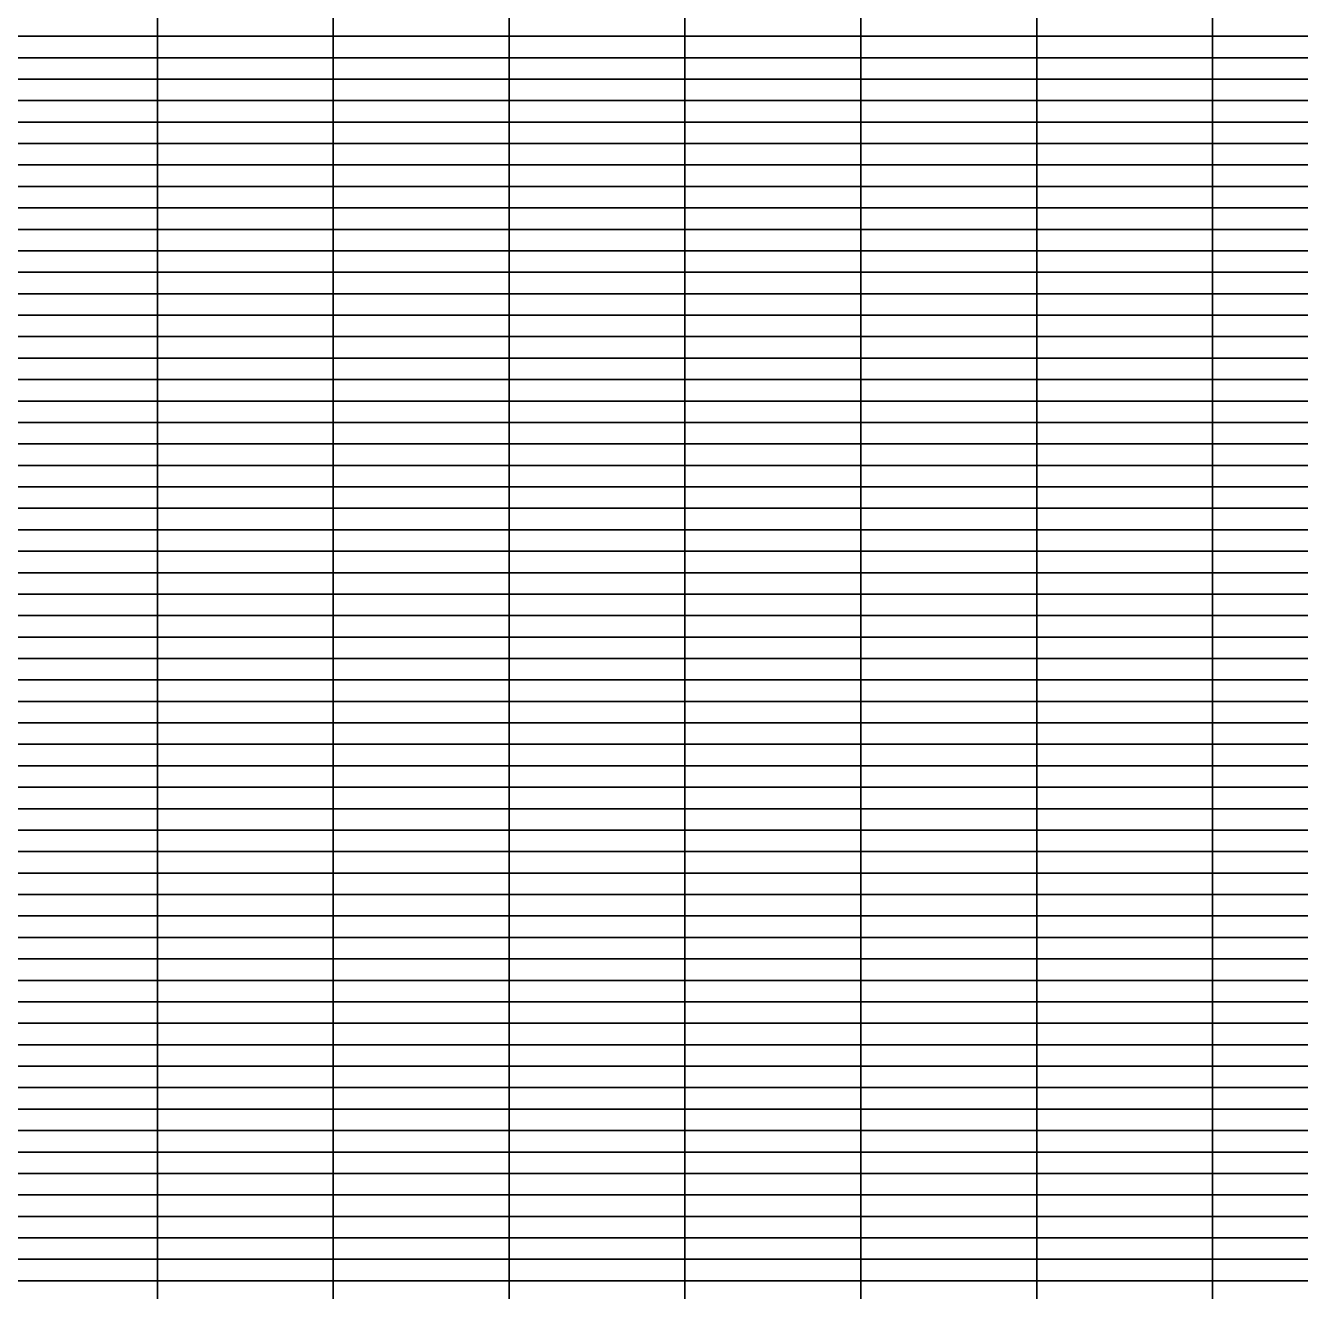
# Model space of a CAD drawing. Header units: metres. Extents: x 0 to 1189, y 5 to 4665.
# Drawn here: x 297.2 to 594.5, y 3202.5 to 3497.5 of the extents above; entities that cross this region are included whole.
import ezdxf

# ---------------------------------------------------------------- set-up
doc = ezdxf.new("R2010")
doc.units = ezdxf.units.M

msp = doc.modelspace()

# ---------------------------------------------------------------- linework, layer by layer
for points in [[(328, 3495, 185.36), (287, 3495, 185.38), (287, 3500, 183.15), (328, 3500, 183.53)], [(369, 3495, 185.35), (328, 3495, 185.36), (328, 3500, 183.53), (369, 3500, 183.9)], [(410, 3495, 185.15), (369, 3495, 185.35), (369, 3500, 183.9), (410, 3500, 181.56)], [(451, 3495, 184.61), (410, 3495, 185.15), (410, 3500, 181.56), (451, 3500, 182.46)], [(492, 3495, 180.91), (451, 3495, 184.61), (451, 3500, 182.46), (492, 3500, 180.39)], [(533, 3495, 160.89), (492, 3495, 180.91), (492, 3500, 180.39), (533, 3500, 173.92)], [(574, 3495, 181.56), (533, 3495, 160.89), (533, 3500, 173.92), (574, 3500, 177.69)], [(615, 3495, 169.37), (574, 3495, 181.56), (574, 3500, 177.69), (615, 3500, 182.96)], [(328, 3490, 54.08), (287, 3490, 75.95), (287, 3495, 185.38), (328, 3495, 185.36)], [(369, 3490, 32.2), (328, 3490, 54.08), (328, 3495, 185.36), (369, 3495, 185.35)], [(410, 3490, -57.3), (369, 3490, 32.2), (369, 3495, 185.35), (410, 3495, 185.15)], [(451, 3490, -111.19), (410, 3490, -57.3), (410, 3495, 185.15), (451, 3495, 184.61)], [(492, 3490, 4.59), (451, 3490, -111.19), (451, 3495, 184.61), (492, 3495, 180.91)], [(533, 3490, 87.1), (492, 3490, 4.59), (492, 3495, 180.91), (533, 3495, 160.89)], [(574, 3490, 134.74), (533, 3490, 87.1), (533, 3495, 160.89), (574, 3495, 181.56)], [(615, 3490, 106.75), (574, 3490, 134.74), (574, 3495, 181.56), (615, 3495, 169.37)], [(328, 3485, -104.9), (287, 3485, -65.02), (287, 3490, 75.95), (328, 3490, 54.08)], [(369, 3485, -144.79), (328, 3485, -104.9), (328, 3490, 54.08), (369, 3490, 32.2)], [(410, 3485, -330.79), (369, 3485, -144.79), (369, 3490, 32.2), (410, 3490, -57.3)], [(451, 3485, -1782.51), (410, 3485, -330.79), (410, 3490, -57.3), (451, 3490, -111.19)], [(492, 3485, -1039.24), (451, 3485, -1782.51), (451, 3490, -111.19), (492, 3490, 4.59)], [(533, 3485, 65.8), (492, 3485, -1039.24), (492, 3490, 4.59), (533, 3490, 87.1)], [(574, 3485, 131.63), (533, 3485, 65.8), (533, 3490, 87.1), (574, 3490, 134.74)], [(615, 3485, 159.09), (574, 3485, 131.63), (574, 3490, 134.74), (615, 3490, 106.75)], [(328, 3480, 139.83), (287, 3480, 136.19), (287, 3485, -65.02), (328, 3485, -104.9)], [(369, 3480, 143.48), (328, 3480, 139.83), (328, 3485, -104.9), (369, 3485, -144.79)], [(410, 3480, 101.6), (369, 3480, 143.48), (369, 3485, -144.79), (410, 3485, -330.79)], [(451, 3480, -1919.26), (410, 3480, 101.6), (410, 3485, -330.79), (451, 3485, -1782.51)], [(492, 3480, -1354.61), (451, 3480, -1919.26), (451, 3485, -1782.51), (492, 3485, -1039.24)], [(533, 3480, 23.59), (492, 3480, -1354.61), (492, 3485, -1039.24), (533, 3485, 65.8)], [(574, 3480, 19.78), (533, 3480, 23.59), (533, 3485, 65.8), (574, 3485, 131.63)], [(615, 3480, 110.73), (574, 3480, 19.78), (574, 3485, 131.63), (615, 3485, 159.09)], [(328, 3475, 16.73), (287, 3475, 13.47), (287, 3480, 136.19), (328, 3480, 139.83)], [(369, 3475, 19.99), (328, 3475, 16.73), (328, 3480, 139.83), (369, 3480, 143.48)], [(410, 3475, -94.85), (369, 3475, 19.99), (369, 3480, 143.48), (410, 3480, 101.6)], [(451, 3475, -1311.99), (410, 3475, -94.85), (410, 3480, 101.6), (451, 3480, -1919.26)], [(492, 3475, -2648.64), (451, 3475, -1311.99), (451, 3480, -1919.26), (492, 3480, -1354.61)], [(533, 3475, -800.24), (492, 3475, -2648.64), (492, 3480, -1354.61), (533, 3480, 23.59)], [(574, 3475, -335.63), (533, 3475, -800.24), (533, 3480, 23.59), (574, 3480, 19.78)], [(615, 3475, 31.84), (574, 3475, -335.63), (574, 3480, 19.78), (615, 3480, 110.73)], [(328, 3470, 16.73), (287, 3470, 13.47), (287, 3475, 13.47), (328, 3475, 16.73)], [(369, 3470, 19.99), (328, 3470, 16.73), (328, 3475, 16.73), (369, 3475, 19.99)], [(410, 3470, -94.85), (369, 3470, 19.99), (369, 3475, 19.99), (410, 3475, -94.85)], [(451, 3470, -1311.99), (410, 3470, -94.85), (410, 3475, -94.85), (451, 3475, -1311.99)], [(492, 3470, -2648.64), (451, 3470, -1311.99), (451, 3475, -1311.99), (492, 3475, -2648.64)], [(533, 3470, -800.24), (492, 3470, -2648.64), (492, 3475, -2648.64), (533, 3475, -800.24)], [(574, 3470, -335.63), (533, 3470, -800.24), (533, 3475, -800.24), (574, 3475, -335.63)], [(615, 3470, 31.84), (574, 3470, -335.63), (574, 3475, -335.63), (615, 3475, 31.84)], [(328, 3465, -44.88), (287, 3465, -31.74), (287, 3470, 13.47), (328, 3470, 16.73)], [(369, 3465, -58.03), (328, 3465, -44.88), (328, 3470, 16.73), (369, 3470, 19.99)], [(410, 3465, -47.33), (369, 3465, -58.03), (369, 3470, 19.99), (410, 3470, -94.85)], [(451, 3465, 11.16), (410, 3465, -47.33), (410, 3470, -94.85), (451, 3470, -1311.99)], [(492, 3465, -555.96), (451, 3465, 11.16), (451, 3470, -1311.99), (492, 3470, -2648.64)], [(533, 3465, -278.77), (492, 3465, -555.96), (492, 3470, -2648.64), (533, 3470, -800.24)], [(574, 3465, -596.65), (533, 3465, -278.77), (533, 3470, -800.24), (574, 3470, -335.63)], [(615, 3465, -636.05), (574, 3465, -596.65), (574, 3470, -335.63), (615, 3470, 31.84)], [(328, 3460, 111.49), (287, 3460, 130.35), (287, 3465, -31.74), (328, 3465, -44.88)], [(369, 3460, 92.63), (328, 3460, 111.49), (328, 3465, -44.88), (369, 3465, -58.03)], [(410, 3460, 96.04), (369, 3460, 92.63), (369, 3465, -58.03), (410, 3465, -47.33)], [(451, 3460, -73.57), (410, 3460, 96.04), (410, 3465, -47.33), (451, 3465, 11.16)], [(492, 3460, -548.88), (451, 3460, -73.57), (451, 3465, 11.16), (492, 3465, -555.96)], [(533, 3460, -271.73), (492, 3460, -548.88), (492, 3465, -555.96), (533, 3465, -278.77)], [(574, 3460, -181.26), (533, 3460, -271.73), (533, 3465, -278.77), (574, 3465, -596.65)], [(615, 3460, -139.36), (574, 3460, -181.26), (574, 3465, -596.65), (615, 3465, -636.05)], [(328, 3455, 139.07), (287, 3455, 153.97), (287, 3460, 130.35), (328, 3460, 111.49)], [(369, 3455, 124.17), (328, 3455, 139.07), (328, 3460, 111.49), (369, 3460, 92.63)], [(410, 3455, 14.75), (369, 3455, 124.17), (369, 3460, 92.63), (410, 3460, 96.04)], [(451, 3455, -195), (410, 3455, 14.75), (410, 3460, 96.04), (451, 3460, -73.57)], [(492, 3455, -278.24), (451, 3455, -195), (451, 3460, -73.57), (492, 3460, -548.88)], [(533, 3455, 118.74), (492, 3455, -278.24), (492, 3460, -548.88), (533, 3460, -271.73)], [(574, 3455, 79.38), (533, 3455, 118.74), (533, 3460, -271.73), (574, 3460, -181.26)], [(615, 3455, 112.65), (574, 3455, 79.38), (574, 3460, -181.26), (615, 3460, -139.36)], [(328, 3450, -38.9), (287, 3450, -8.08), (287, 3455, 153.97), (328, 3455, 139.07)], [(369, 3450, -69.71), (328, 3450, -38.9), (328, 3455, 139.07), (369, 3455, 124.17)], [(410, 3450, -237.46), (369, 3450, -69.71), (369, 3455, 124.17), (410, 3455, 14.75)], [(451, 3450, -1812.92), (410, 3450, -237.46), (410, 3455, 14.75), (451, 3455, -195)], [(492, 3450, -1397.52), (451, 3450, -1812.92), (451, 3455, -195), (492, 3455, -278.24)], [(533, 3450, 50.05), (492, 3450, -1397.52), (492, 3455, -278.24), (533, 3455, 118.74)], [(574, 3450, -80.59), (533, 3450, 50.05), (533, 3455, 118.74), (574, 3455, 79.38)], [(615, 3450, 35.46), (574, 3450, -80.59), (574, 3455, 79.38), (615, 3455, 112.65)], [(328, 3445, 125.32), (287, 3445, 131.21), (287, 3450, -8.08), (328, 3450, -38.9)], [(369, 3445, 119.44), (328, 3445, 125.32), (328, 3450, -38.9), (369, 3450, -69.71)], [(410, 3445, 27.3), (369, 3445, 119.44), (369, 3450, -69.71), (410, 3450, -237.46)], [(451, 3445, -2180.28), (410, 3445, 27.3), (410, 3450, -237.46), (451, 3450, -1812.92)], [(492, 3445, -1716.18), (451, 3445, -2180.28), (451, 3450, -1812.92), (492, 3450, -1397.52)], [(533, 3445, -497.52), (492, 3445, -1716.18), (492, 3450, -1397.52), (533, 3450, 50.05)], [(574, 3445, -195.27), (533, 3445, -497.52), (533, 3450, 50.05), (574, 3450, -80.59)], [(615, 3445, 94.36), (574, 3445, -195.27), (574, 3450, -80.59), (615, 3450, 35.46)], [(328, 3440, -109.81), (287, 3440, -139.27), (287, 3445, 131.21), (328, 3445, 125.32)], [(369, 3440, -80.35), (328, 3440, -109.81), (328, 3445, 125.32), (369, 3445, 119.44)], [(410, 3440, -345.71), (369, 3440, -80.35), (369, 3445, 119.44), (410, 3445, 27.3)], [(451, 3440, -1381.02), (410, 3440, -345.71), (410, 3445, 27.3), (451, 3445, -2180.28)], [(492, 3440, -1912.7), (451, 3440, -1381.02), (451, 3445, -2180.28), (492, 3445, -1716.18)], [(533, 3440, -1202.48), (492, 3440, -1912.7), (492, 3445, -1716.18), (533, 3445, -497.52)], [(574, 3440, -755.33), (533, 3440, -1202.48), (533, 3445, -497.52), (574, 3445, -195.27)], [(615, 3440, -134.36), (574, 3440, -755.33), (574, 3445, -195.27), (615, 3445, 94.36)], [(328, 3435, 49.76), (287, 3435, 67.52), (287, 3440, -139.27), (328, 3440, -109.81)], [(369, 3435, 31.99), (328, 3435, 49.76), (328, 3440, -109.81), (369, 3440, -80.35)], [(410, 3435, -1.55), (369, 3435, 31.99), (369, 3440, -80.35), (410, 3440, -345.71)], [(451, 3435, -86.33), (410, 3435, -1.55), (410, 3440, -345.71), (451, 3440, -1381.02)], [(492, 3435, -270.88), (451, 3435, -86.33), (451, 3440, -1381.02), (492, 3440, -1912.7)], [(533, 3435, -480.87), (492, 3435, -270.88), (492, 3440, -1912.7), (533, 3440, -1202.48)], [(574, 3435, -700.11), (533, 3435, -480.87), (533, 3440, -1202.48), (574, 3440, -755.33)], [(615, 3435, -538.61), (574, 3435, -700.11), (574, 3440, -755.33), (615, 3440, -134.36)], [(328, 3430, 180.04), (287, 3430, 175.62), (287, 3435, 67.52), (328, 3435, 49.76)], [(369, 3430, 184.46), (328, 3430, 180.04), (328, 3435, 49.76), (369, 3435, 31.99)], [(410, 3430, 177.09), (369, 3430, 184.46), (369, 3435, 31.99), (410, 3435, -1.55)], [(451, 3430, 168.73), (410, 3430, 177.09), (410, 3435, -1.55), (451, 3435, -86.33)], [(492, 3430, 172.17), (451, 3430, 168.73), (451, 3435, -86.33), (492, 3435, -270.88)], [(533, 3430, 162.87), (492, 3430, 172.17), (492, 3435, -270.88), (533, 3435, -480.87)], [(574, 3430, 112.93), (533, 3430, 162.87), (533, 3435, -480.87), (574, 3435, -700.11)], [(615, 3430, 148.65), (574, 3430, 112.93), (574, 3435, -700.11), (615, 3435, -538.61)], [(328, 3425, 184.68), (287, 3425, 184.84), (287, 3430, 175.62), (328, 3430, 180.04)], [(369, 3425, 184.51), (328, 3425, 184.68), (328, 3430, 180.04), (369, 3430, 184.46)], [(410, 3425, 184.51), (369, 3425, 184.51), (369, 3430, 184.46), (410, 3430, 177.09)], [(451, 3425, 184.11), (410, 3425, 184.51), (410, 3430, 177.09), (451, 3430, 168.73)], [(492, 3425, 181.18), (451, 3425, 184.11), (451, 3430, 168.73), (492, 3430, 172.17)], [(533, 3425, 165.43), (492, 3425, 181.18), (492, 3430, 172.17), (533, 3430, 162.87)], [(574, 3425, 173.4), (533, 3425, 165.43), (533, 3430, 162.87), (574, 3430, 112.93)], [(615, 3425, 173.01), (574, 3425, 173.4), (574, 3430, 112.93), (615, 3430, 148.65)], [(328, 3420, 46.98), (287, 3420, 68.92), (287, 3425, 184.84), (328, 3425, 184.68)], [(369, 3420, 25.04), (328, 3420, 46.98), (328, 3425, 184.68), (369, 3425, 184.51)], [(410, 3420, -50.04), (369, 3420, 25.04), (369, 3425, 184.51), (410, 3425, 184.51)], [(451, 3420, -81.82), (410, 3420, -50.04), (410, 3425, 184.51), (451, 3425, 184.11)], [(492, 3420, 31.79), (451, 3420, -81.82), (451, 3425, 184.11), (492, 3425, 181.18)], [(533, 3420, 82.36), (492, 3420, 31.79), (492, 3425, 181.18), (533, 3425, 165.43)], [(574, 3420, 113.66), (533, 3420, 82.36), (533, 3425, 165.43), (574, 3425, 173.4)], [(615, 3420, 104.54), (574, 3420, 113.66), (574, 3425, 173.4), (615, 3425, 173.01)], [(328, 3415, 32.24), (287, 3415, 91.98), (287, 3420, 68.92), (328, 3420, 46.98)], [(369, 3415, -27.5), (328, 3415, 32.24), (328, 3420, 46.98), (369, 3420, 25.04)], [(410, 3415, -227.33), (369, 3415, -27.5), (369, 3420, 25.04), (410, 3420, -50.04)], [(451, 3415, -1689.22), (410, 3415, -227.33), (410, 3420, -50.04), (451, 3420, -81.82)], [(492, 3415, -1061.41), (451, 3415, -1689.22), (451, 3420, -81.82), (492, 3420, 31.79)], [(533, 3415, -20.74), (492, 3415, -1061.41), (492, 3420, 31.79), (533, 3420, 82.36)], [(574, 3415, 64.95), (533, 3415, -20.74), (533, 3420, 82.36), (574, 3420, 113.66)], [(615, 3415, 108.67), (574, 3415, 64.95), (574, 3420, 113.66), (615, 3420, 104.54)], [(328, 3410, 138.35), (287, 3410, 146.18), (287, 3415, 91.98), (328, 3415, 32.24)], [(369, 3410, 130.52), (328, 3410, 138.35), (328, 3415, 32.24), (369, 3415, -27.5)], [(410, 3410, 57.87), (369, 3410, 130.52), (369, 3415, -27.5), (410, 3415, -227.33)], [(451, 3410, -2223.88), (410, 3410, 57.87), (410, 3415, -227.33), (451, 3415, -1689.22)], [(492, 3410, -1629.17), (451, 3410, -2223.88), (451, 3415, -1689.22), (492, 3415, -1061.41)], [(533, 3410, -89.44), (492, 3410, -1629.17), (492, 3415, -1061.41), (533, 3415, -20.74)], [(574, 3410, 17.02), (533, 3410, -89.44), (533, 3415, -20.74), (574, 3415, 64.95)], [(615, 3410, 118.06), (574, 3410, 17.02), (574, 3415, 64.95), (615, 3415, 108.67)], [(328, 3405, -128.64), (287, 3405, -122.18), (287, 3410, 146.18), (328, 3410, 138.35)], [(369, 3405, -135.1), (328, 3405, -128.64), (328, 3410, 138.35), (369, 3410, 130.52)], [(410, 3405, -301.49), (369, 3405, -135.1), (369, 3410, 130.52), (410, 3410, 57.87)], [(451, 3405, -1363.28), (410, 3405, -301.49), (410, 3410, 57.87), (451, 3410, -2223.88)], [(492, 3405, -2064.17), (451, 3405, -1363.28), (451, 3410, -2223.88), (492, 3410, -1629.17)], [(533, 3405, -999.93), (492, 3405, -2064.17), (492, 3410, -1629.17), (533, 3410, -89.44)], [(574, 3405, -487.81), (533, 3405, -999.93), (533, 3410, -89.44), (574, 3410, 17.02)], [(615, 3405, -50.72), (574, 3405, -487.81), (574, 3410, 17.02), (615, 3410, 118.06)], [(328, 3400, -128.64), (287, 3400, -122.18), (287, 3405, -122.18), (328, 3405, -128.64)], [(369, 3400, -135.1), (328, 3400, -128.64), (328, 3405, -128.64), (369, 3405, -135.1)], [(410, 3400, -301.49), (369, 3400, -135.1), (369, 3405, -135.1), (410, 3405, -301.49)], [(451, 3400, -1363.28), (410, 3400, -301.49), (410, 3405, -301.49), (451, 3405, -1363.28)], [(492, 3400, -2064.17), (451, 3400, -1363.28), (451, 3405, -1363.28), (492, 3405, -2064.17)], [(533, 3400, -999.93), (492, 3400, -2064.17), (492, 3405, -2064.17), (533, 3405, -999.93)], [(574, 3400, -487.81), (533, 3400, -999.93), (533, 3405, -999.93), (574, 3405, -487.81)], [(615, 3400, -50.72), (574, 3400, -487.81), (574, 3405, -487.81), (615, 3405, -50.72)], [(328, 3395, -150.27), (287, 3395, -160.87), (287, 3400, -122.18), (328, 3400, -128.64)], [(369, 3395, -139.67), (328, 3395, -150.27), (328, 3400, -128.64), (369, 3400, -135.1)], [(410, 3395, -83.3), (369, 3395, -139.67), (369, 3400, -135.1), (410, 3400, -301.49)], [(451, 3395, -367.33), (410, 3395, -83.3), (410, 3400, -301.49), (451, 3400, -1363.28)], [(492, 3395, -600.93), (451, 3395, -367.33), (451, 3400, -1363.28), (492, 3400, -2064.17)], [(533, 3395, -790.08), (492, 3395, -600.93), (492, 3400, -2064.17), (533, 3400, -999.93)], [(574, 3395, -933.35), (533, 3395, -790.08), (533, 3400, -999.93), (574, 3400, -487.81)], [(615, 3395, -543.91), (574, 3395, -933.35), (574, 3400, -487.81), (615, 3400, -50.72)], [(328, 3390, 149.19), (287, 3390, 169.29), (287, 3395, -160.87), (328, 3395, -150.27)], [(369, 3390, 129.08), (328, 3390, 149.19), (328, 3395, -150.27), (369, 3395, -139.67)], [(410, 3390, 83.44), (369, 3390, 129.08), (369, 3395, -139.67), (410, 3395, -83.3)], [(451, 3390, 3.88), (410, 3390, 83.44), (410, 3395, -83.3), (451, 3395, -367.33)], [(492, 3390, -59.82), (451, 3390, 3.88), (451, 3395, -367.33), (492, 3395, -600.93)], [(533, 3390, -487.4), (492, 3390, -59.82), (492, 3395, -600.93), (533, 3395, -790.08)], [(574, 3390, -385.84), (533, 3390, -487.4), (533, 3395, -790.08), (574, 3395, -933.35)], [(615, 3390, -70.58), (574, 3390, -385.84), (574, 3395, -933.35), (615, 3395, -543.91)], [(328, 3385, 139.47), (287, 3385, 137.77), (287, 3390, 169.29), (328, 3390, 149.19)], [(369, 3385, 141.17), (328, 3385, 139.47), (328, 3390, 149.19), (369, 3390, 129.08)], [(410, 3385, 143.29), (369, 3385, 141.17), (369, 3390, 129.08), (410, 3390, 83.44)], [(451, 3385, 144.33), (410, 3385, 143.29), (410, 3390, 83.44), (451, 3390, 3.88)], [(492, 3385, 136.39), (451, 3385, 144.33), (451, 3390, 3.88), (492, 3390, -59.82)], [(533, 3385, 142.55), (492, 3385, 136.39), (492, 3390, -59.82), (533, 3390, -487.4)], [(574, 3385, 92.45), (533, 3385, 142.55), (533, 3390, -487.4), (574, 3390, -385.84)], [(615, 3385, 63.77), (574, 3385, 92.45), (574, 3390, -385.84), (615, 3390, -70.58)], [(328, 3380, 83.57), (287, 3380, 97.77), (287, 3385, 137.77), (328, 3385, 139.47)], [(369, 3380, 69.37), (328, 3380, 83.57), (328, 3385, 139.47), (369, 3385, 141.17)], [(410, 3380, -26.74), (369, 3380, 69.37), (369, 3385, 141.17), (410, 3385, 143.29)], [(451, 3380, -177.22), (410, 3380, -26.74), (410, 3385, 143.29), (451, 3385, 144.33)], [(492, 3380, -230.22), (451, 3380, -177.22), (451, 3385, 144.33), (492, 3385, 136.39)], [(533, 3380, 114.33), (492, 3380, -230.22), (492, 3385, 136.39), (533, 3385, 142.55)], [(574, 3380, 109.3), (533, 3380, 114.33), (533, 3385, 142.55), (574, 3385, 92.45)], [(615, 3380, 131.01), (574, 3380, 109.3), (574, 3385, 92.45), (615, 3385, 63.77)], [(328, 3375, 113.37), (287, 3375, 150.97), (287, 3380, 97.77), (328, 3380, 83.57)], [(369, 3375, 75.78), (328, 3375, 113.37), (328, 3380, 83.57), (369, 3380, 69.37)], [(410, 3375, -43.05), (369, 3375, 75.78), (369, 3380, 69.37), (410, 3380, -26.74)], [(451, 3375, -2174.06), (410, 3375, -43.05), (410, 3380, -26.74), (451, 3380, -177.22)], [(492, 3375, -1711.84), (451, 3375, -2174.06), (451, 3380, -177.22), (492, 3380, -230.22)], [(533, 3375, -453.91), (492, 3375, -1711.84), (492, 3380, -230.22), (533, 3380, 114.33)], [(574, 3375, -193.1), (533, 3375, -453.91), (533, 3380, 114.33), (574, 3380, 109.3)], [(615, 3375, 61.73), (574, 3375, -193.1), (574, 3380, 109.3), (615, 3380, 131.01)], [(328, 3370, -104.15), (287, 3370, -67.66), (287, 3375, 150.97), (328, 3375, 113.37)], [(369, 3370, -140.63), (328, 3370, -104.15), (328, 3375, 113.37), (369, 3375, 75.78)], [(410, 3370, -413.92), (369, 3370, -140.63), (369, 3375, 75.78), (410, 3375, -43.05)], [(451, 3370, -1683.79), (410, 3370, -413.92), (410, 3375, -43.05), (451, 3375, -2174.06)], [(492, 3370, -1739.27), (451, 3370, -1683.79), (451, 3375, -2174.06), (492, 3375, -1711.84)], [(533, 3370, -831.7), (492, 3370, -1739.27), (492, 3375, -1711.84), (533, 3375, -453.91)], [(574, 3370, -711.97), (533, 3370, -831.7), (533, 3375, -453.91), (574, 3375, -193.1)], [(615, 3370, -310.37), (574, 3370, -711.97), (574, 3375, -193.1), (615, 3375, 61.73)], [(328, 3365, 91.64), (287, 3365, 125.76), (287, 3370, -67.66), (328, 3370, -104.15)], [(369, 3365, 57.52), (328, 3365, 91.64), (328, 3370, -104.15), (369, 3370, -140.63)], [(410, 3365, 8.34), (369, 3365, 57.52), (369, 3370, -140.63), (410, 3370, -413.92)], [(451, 3365, -126.35), (410, 3365, 8.34), (410, 3370, -413.92), (451, 3370, -1683.79)], [(492, 3365, -472.79), (451, 3365, -126.35), (451, 3370, -1683.79), (492, 3370, -1739.27)], [(533, 3365, -920.15), (492, 3365, -472.79), (492, 3370, -1739.27), (533, 3370, -831.7)], [(574, 3365, -908.76), (533, 3365, -920.15), (533, 3370, -831.7), (574, 3370, -711.97)], [(615, 3365, -503.15), (574, 3365, -908.76), (574, 3370, -711.97), (615, 3370, -310.37)], [(328, 3360, 185.67), (287, 3360, 185), (287, 3365, 125.76), (328, 3365, 91.64)], [(369, 3360, 186.35), (328, 3360, 185.67), (328, 3365, 91.64), (369, 3365, 57.52)], [(410, 3360, 183.4), (369, 3360, 186.35), (369, 3365, 57.52), (410, 3365, 8.34)], [(451, 3360, 179.68), (410, 3360, 183.4), (410, 3365, 8.34), (451, 3365, -126.35)], [(492, 3360, 180.27), (451, 3360, 179.68), (451, 3365, -126.35), (492, 3365, -472.79)], [(533, 3360, 176.18), (492, 3360, 180.27), (492, 3365, -472.79), (533, 3365, -920.15)], [(574, 3360, 178.73), (533, 3360, 176.18), (533, 3365, -920.15), (574, 3365, -908.76)], [(615, 3360, 178.41), (574, 3360, 178.73), (574, 3365, -908.76), (615, 3365, -503.15)], [(328, 3355, 182.49), (287, 3355, 183.03), (287, 3360, 185), (328, 3360, 185.67)], [(369, 3355, 181.94), (328, 3355, 182.49), (328, 3360, 185.67), (369, 3360, 186.35)], [(410, 3355, 182.43), (369, 3355, 181.94), (369, 3360, 186.35), (410, 3360, 183.4)], [(451, 3355, 183.88), (410, 3355, 182.43), (410, 3360, 183.4), (451, 3360, 179.68)], [(492, 3355, 181.4), (451, 3355, 183.88), (451, 3360, 179.68), (492, 3360, 180.27)], [(533, 3355, 161.44), (492, 3355, 181.4), (492, 3360, 180.27), (533, 3360, 176.18)], [(574, 3355, 179.5), (533, 3355, 161.44), (533, 3360, 176.18), (574, 3360, 178.73)], [(615, 3355, 169.14), (574, 3355, 179.5), (574, 3360, 178.73), (615, 3360, 178.41)], [(328, 3350, 117.27), (287, 3350, 144.78), (287, 3355, 183.03), (328, 3355, 182.49)], [(369, 3350, 89.77), (328, 3350, 117.27), (328, 3355, 182.49), (369, 3355, 181.94)], [(410, 3350, 43.66), (369, 3350, 89.77), (369, 3355, 181.94), (410, 3355, 182.43)], [(451, 3350, 19.17), (410, 3350, 43.66), (410, 3355, 182.43), (451, 3355, 183.88)], [(492, 3350, 73.5), (451, 3350, 19.17), (451, 3355, 183.88), (492, 3355, 181.4)], [(533, 3350, 105.61), (492, 3350, 73.5), (492, 3355, 181.4), (533, 3355, 161.44)], [(574, 3350, 129.6), (533, 3350, 105.61), (533, 3355, 161.44), (574, 3355, 179.5)], [(615, 3350, 109.8), (574, 3350, 129.6), (574, 3355, 179.5), (615, 3355, 169.14)], [(328, 3345, -166.74), (287, 3345, -117.01), (287, 3350, 144.78), (328, 3350, 117.27)], [(369, 3345, -216.48), (328, 3345, -166.74), (328, 3350, 117.27), (369, 3350, 89.77)], [(410, 3345, -415.52), (369, 3345, -216.48), (369, 3350, 89.77), (410, 3350, 43.66)], [(451, 3345, -1662.85), (410, 3345, -415.52), (410, 3350, 43.66), (451, 3350, 19.17)], [(492, 3345, -905.85), (451, 3345, -1662.85), (451, 3350, 19.17), (492, 3350, 73.5)], [(533, 3345, 59.26), (492, 3345, -905.85), (492, 3350, 73.5), (533, 3350, 105.61)], [(574, 3345, 130.24), (533, 3345, 59.26), (533, 3350, 105.61), (574, 3350, 129.6)], [(615, 3345, 159.85), (574, 3345, 130.24), (574, 3350, 129.6), (615, 3350, 109.8)], [(328, 3340, -166.74), (287, 3340, -117.01), (287, 3345, -117.01), (328, 3345, -166.74)], [(369, 3340, -216.48), (328, 3340, -166.74), (328, 3345, -166.74), (369, 3345, -216.48)], [(410, 3340, -415.52), (369, 3340, -216.48), (369, 3345, -216.48), (410, 3345, -415.52)], [(451, 3340, -1662.85), (410, 3340, -415.52), (410, 3345, -415.52), (451, 3345, -1662.85)], [(492, 3340, -905.85), (451, 3340, -1662.85), (451, 3345, -1662.85), (492, 3345, -905.85)], [(533, 3340, 59.26), (492, 3340, -905.85), (492, 3345, -905.85), (533, 3345, 59.26)], [(574, 3340, 130.24), (533, 3340, 59.26), (533, 3345, 59.26), (574, 3345, 130.24)], [(615, 3340, 159.85), (574, 3340, 130.24), (574, 3345, 130.24), (615, 3345, 159.85)], [(328, 3335, 131.27), (287, 3335, 147.07), (287, 3340, -117.01), (328, 3340, -166.74)], [(369, 3335, 115.47), (328, 3335, 131.27), (328, 3340, -166.74), (369, 3340, -216.48)], [(410, 3335, 58.04), (369, 3335, 115.47), (369, 3340, -216.48), (410, 3340, -415.52)], [(451, 3335, -1931.7), (410, 3335, 58.04), (410, 3340, -415.52), (451, 3340, -1662.85)], [(492, 3335, -1282.87), (451, 3335, -1931.7), (451, 3340, -1662.85), (492, 3340, -905.85)], [(533, 3335, 93.1), (492, 3335, -1282.87), (492, 3340, -905.85), (533, 3340, 59.26)], [(574, 3335, 132.13), (533, 3335, 93.1), (533, 3340, 59.26), (574, 3340, 130.24)], [(615, 3335, 144.9), (574, 3335, 132.13), (574, 3340, 130.24), (615, 3340, 159.85)], [(328, 3330, -448.49), (287, 3330, -407.62), (287, 3335, 147.07), (328, 3335, 131.27)], [(369, 3330, -489.36), (328, 3330, -448.49), (328, 3335, 131.27), (369, 3335, 115.47)], [(410, 3330, -650.66), (369, 3330, -489.36), (369, 3335, 115.47), (410, 3335, 58.04)], [(451, 3330, -2016.6), (410, 3330, -650.66), (410, 3335, 58.04), (451, 3335, -1931.7)], [(492, 3330, -2472.09), (451, 3330, -2016.6), (451, 3335, -1931.7), (492, 3335, -1282.87)], [(533, 3330, -225.82), (492, 3330, -2472.09), (492, 3335, -1282.87), (533, 3335, 93.1)], [(574, 3330, -124.15), (533, 3330, -225.82), (533, 3335, 93.1), (574, 3335, 132.13)], [(615, 3330, -23.26), (574, 3330, -124.15), (574, 3335, 132.13), (615, 3335, 144.9)], [(328, 3325, -232.78), (287, 3325, -226.98), (287, 3330, -407.62), (328, 3330, -448.49)], [(369, 3325, -238.59), (328, 3325, -232.78), (328, 3330, -448.49), (369, 3330, -489.36)], [(410, 3325, -273.56), (369, 3325, -238.59), (369, 3330, -489.36), (410, 3330, -650.66)], [(451, 3325, -426.67), (410, 3325, -273.56), (410, 3330, -650.66), (451, 3330, -2016.6)], [(492, 3325, -817.45), (451, 3325, -426.67), (451, 3330, -2016.6), (492, 3330, -2472.09)], [(533, 3325, -802.49), (492, 3325, -817.45), (492, 3330, -2472.09), (533, 3330, -225.82)], [(574, 3325, -921.69), (533, 3325, -802.49), (533, 3330, -225.82), (574, 3330, -124.15)], [(615, 3325, -537.91), (574, 3325, -921.69), (574, 3330, -124.15), (615, 3330, -23.26)], [(328, 3320, 11.16), (287, 3320, 21.23), (287, 3325, -226.98), (328, 3325, -232.78)], [(369, 3320, 1.09), (328, 3320, 11.16), (328, 3325, -232.78), (369, 3325, -238.59)], [(410, 3320, 2.17), (369, 3320, 1.09), (369, 3325, -238.59), (410, 3325, -273.56)], [(451, 3320, -135), (410, 3320, 2.17), (410, 3325, -273.56), (451, 3325, -426.67)], [(492, 3320, -573.66), (451, 3320, -135), (451, 3325, -426.67), (492, 3325, -817.45)], [(533, 3320, -134.47), (492, 3320, -573.66), (492, 3325, -817.45), (533, 3325, -802.49)], [(574, 3320, -179.17), (533, 3320, -134.47), (533, 3325, -802.49), (574, 3325, -921.69)], [(615, 3320, -146.18), (574, 3320, -179.17), (574, 3325, -921.69), (615, 3325, -537.91)], [(328, 3315, 153.08), (287, 3315, 152.43), (287, 3320, 21.23), (328, 3320, 11.16)], [(369, 3315, 153.73), (328, 3315, 153.08), (328, 3320, 11.16), (369, 3320, 1.09)], [(410, 3315, 155.54), (369, 3315, 153.73), (369, 3320, 1.09), (410, 3320, 2.17)], [(451, 3315, 162.96), (410, 3315, 155.54), (410, 3320, 2.17), (451, 3320, -135)], [(492, 3315, 138.78), (451, 3315, 162.96), (451, 3320, -135), (492, 3320, -573.66)], [(533, 3315, 133.37), (492, 3315, 138.78), (492, 3320, -573.66), (533, 3320, -134.47)], [(574, 3315, 133.51), (533, 3315, 133.37), (533, 3320, -134.47), (574, 3320, -179.17)], [(615, 3315, 73.3), (574, 3315, 133.51), (574, 3320, -179.17), (615, 3320, -146.18)], [(328, 3310, 122.05), (287, 3310, 150.75), (287, 3315, 152.43), (328, 3315, 153.08)], [(369, 3310, 93.35), (328, 3310, 122.05), (328, 3315, 153.08), (369, 3315, 153.73)], [(410, 3310, 20.3), (369, 3310, 93.35), (369, 3315, 153.73), (410, 3315, 155.54)], [(451, 3310, -115.88), (410, 3310, 20.3), (410, 3315, 155.54), (451, 3315, 162.96)], [(492, 3310, -272.41), (451, 3310, -115.88), (451, 3315, 162.96), (492, 3315, 138.78)], [(533, 3310, 24.04), (492, 3310, -272.41), (492, 3315, 138.78), (533, 3315, 133.37)], [(574, 3310, 100.53), (533, 3310, 24.04), (533, 3315, 133.37), (574, 3315, 133.51)], [(615, 3310, 135.97), (574, 3310, 100.53), (574, 3315, 133.51), (615, 3315, 73.3)], [(328, 3305, -81.4), (287, 3305, -30), (287, 3310, 150.75), (328, 3310, 122.05)], [(369, 3305, -132.8), (328, 3305, -81.4), (328, 3310, 122.05), (369, 3310, 93.35)], [(410, 3305, -324.74), (369, 3305, -132.8), (369, 3310, 93.35), (410, 3310, 20.3)], [(451, 3305, -1682.62), (410, 3305, -324.74), (410, 3310, 20.3), (451, 3310, -115.88)], [(492, 3305, -1487.99), (451, 3305, -1682.62), (451, 3310, -115.88), (492, 3310, -272.41)], [(533, 3305, -84.1), (492, 3305, -1487.99), (492, 3310, -272.41), (533, 3310, 24.04)], [(574, 3305, -99.67), (533, 3305, -84.1), (533, 3310, 24.04), (574, 3310, 100.53)], [(615, 3305, 28.88), (574, 3305, -99.67), (574, 3310, 100.53), (615, 3310, 135.97)], [(328, 3300, 67.65), (287, 3300, 101.57), (287, 3305, -30), (328, 3305, -81.4)], [(369, 3300, 33.73), (328, 3300, 67.65), (328, 3305, -81.4), (369, 3305, -132.8)], [(410, 3300, -69.79), (369, 3300, 33.73), (369, 3305, -132.8), (410, 3305, -324.74)], [(451, 3300, -2140.95), (410, 3300, -69.79), (410, 3305, -324.74), (451, 3305, -1682.62)], [(492, 3300, -1679.43), (451, 3300, -2140.95), (451, 3305, -1682.62), (492, 3305, -1487.99)], [(533, 3300, -409.22), (492, 3300, -1679.43), (492, 3305, -1487.99), (533, 3305, -84.1)], [(574, 3300, -135.51), (533, 3300, -409.22), (533, 3305, -84.1), (574, 3305, -99.67)], [(615, 3300, 37.15), (574, 3300, -135.51), (574, 3305, -99.67), (615, 3305, 28.88)], [(328, 3295, -242.69), (287, 3295, -178.74), (287, 3300, 101.57), (328, 3300, 67.65)], [(369, 3295, -306.64), (328, 3295, -242.69), (328, 3300, 67.65), (369, 3300, 33.73)], [(410, 3295, -505.26), (369, 3295, -306.64), (369, 3300, 33.73), (410, 3300, -69.79)], [(451, 3295, -1813.34), (410, 3295, -505.26), (410, 3300, -69.79), (451, 3300, -2140.95)], [(492, 3295, -1688.69), (451, 3295, -1813.34), (451, 3300, -2140.95), (492, 3300, -1679.43)], [(533, 3295, -639.93), (492, 3295, -1688.69), (492, 3300, -1679.43), (533, 3300, -409.22)], [(574, 3295, -563.05), (533, 3295, -639.93), (533, 3300, -409.22), (574, 3300, -135.51)], [(615, 3295, -123.56), (574, 3295, -563.05), (574, 3300, -135.51), (615, 3300, 37.15)], [(328, 3290, 180.64), (287, 3290, 176.31), (287, 3295, -178.74), (328, 3295, -242.69)], [(369, 3290, 184.96), (328, 3290, 180.64), (328, 3295, -242.69), (369, 3295, -306.64)], [(410, 3290, 179.4), (369, 3290, 184.96), (369, 3295, -306.64), (410, 3295, -505.26)], [(451, 3290, 170.14), (410, 3290, 179.4), (410, 3295, -505.26), (451, 3295, -1813.34)], [(492, 3290, 172.01), (451, 3290, 170.14), (451, 3295, -1813.34), (492, 3295, -1688.69)], [(533, 3290, 167.26), (492, 3290, 172.01), (492, 3295, -1688.69), (533, 3295, -639.93)], [(574, 3290, 117.53), (533, 3290, 167.26), (533, 3295, -639.93), (574, 3295, -563.05)], [(615, 3290, 150.56), (574, 3290, 117.53), (574, 3295, -563.05), (615, 3295, -123.56)], [(328, 3285, 182.98), (287, 3285, 183.52), (287, 3290, 176.31), (328, 3290, 180.64)], [(369, 3285, 182.43), (328, 3285, 182.98), (328, 3290, 180.64), (369, 3290, 184.96)], [(410, 3285, 182.05), (369, 3285, 182.43), (369, 3290, 184.96), (410, 3290, 179.4)], [(451, 3285, 182.03), (410, 3285, 182.05), (410, 3290, 179.4), (451, 3290, 170.14)], [(492, 3285, 173.53), (451, 3285, 182.03), (451, 3290, 170.14), (492, 3290, 172.01)], [(533, 3285, 159.02), (492, 3285, 173.53), (492, 3290, 172.01), (533, 3290, 167.26)], [(574, 3285, 133.71), (533, 3285, 159.02), (533, 3290, 167.26), (574, 3290, 117.53)], [(615, 3285, 148.39), (574, 3285, 133.71), (574, 3290, 117.53), (615, 3290, 150.56)], [(328, 3280, 182.98), (287, 3280, 183.52), (287, 3285, 183.52), (328, 3285, 182.98)], [(369, 3280, 182.43), (328, 3280, 182.98), (328, 3285, 182.98), (369, 3285, 182.43)], [(410, 3280, 182.05), (369, 3280, 182.43), (369, 3285, 182.43), (410, 3285, 182.05)], [(451, 3280, 182.03), (410, 3280, 182.05), (410, 3285, 182.05), (451, 3285, 182.03)], [(492, 3280, 173.53), (451, 3280, 182.03), (451, 3285, 182.03), (492, 3285, 173.53)], [(533, 3280, 159.02), (492, 3280, 173.53), (492, 3285, 173.53), (533, 3285, 159.02)], [(574, 3280, 133.71), (533, 3280, 159.02), (533, 3285, 159.02), (574, 3285, 133.71)], [(615, 3280, 148.39), (574, 3280, 133.71), (574, 3285, 133.71), (615, 3285, 148.39)], [(328, 3275, 86.92), (287, 3275, 112.21), (287, 3280, 183.52), (328, 3280, 182.98)], [(369, 3275, 61.62), (328, 3275, 86.92), (328, 3280, 182.98), (369, 3280, 182.43)], [(410, 3275, 38.29), (369, 3275, 61.62), (369, 3280, 182.43), (410, 3280, 182.05)], [(451, 3275, 47.18), (410, 3275, 38.29), (410, 3280, 182.05), (451, 3280, 182.03)], [(492, 3275, 95), (451, 3275, 47.18), (451, 3280, 182.03), (492, 3280, 173.53)], [(533, 3275, 114.65), (492, 3275, 95), (492, 3280, 173.53), (533, 3280, 159.02)], [(574, 3275, 130.35), (533, 3275, 114.65), (533, 3280, 159.02), (574, 3280, 133.71)], [(615, 3275, 98.87), (574, 3275, 130.35), (574, 3280, 133.71), (615, 3280, 148.39)], [(328, 3270, 16.71), (287, 3270, 92.56), (287, 3275, 112.21), (328, 3275, 86.92)], [(369, 3270, -59.15), (328, 3270, 16.71), (328, 3275, 86.92), (369, 3275, 61.62)], [(410, 3270, -279.99), (369, 3270, -59.15), (369, 3275, 61.62), (410, 3275, 38.29)], [(451, 3270, -1553.15), (410, 3270, -279.99), (410, 3275, 38.29), (451, 3275, 47.18)], [(492, 3270, -1001.88), (451, 3270, -1553.15), (451, 3275, 47.18), (492, 3275, 95)], [(533, 3270, -52.9), (492, 3270, -1001.88), (492, 3275, 95), (533, 3275, 114.65)], [(574, 3270, 45.68), (533, 3270, -52.9), (533, 3275, 114.65), (574, 3275, 130.35)], [(615, 3270, 91.39), (574, 3270, 45.68), (574, 3275, 130.35), (615, 3275, 98.87)], [(328, 3265, 128.74), (287, 3265, 140.79), (287, 3270, 92.56), (328, 3270, 16.71)], [(369, 3265, 116.68), (328, 3265, 128.74), (328, 3270, 16.71), (369, 3270, -59.15)], [(410, 3265, -37.42), (369, 3265, 116.68), (369, 3270, -59.15), (410, 3270, -279.99)], [(451, 3265, -2048.59), (410, 3265, -37.42), (410, 3270, -279.99), (451, 3270, -1553.15)], [(492, 3265, -1371.89), (451, 3265, -2048.59), (451, 3270, -1553.15), (492, 3270, -1001.88)], [(533, 3265, 19.49), (492, 3265, -1371.89), (492, 3270, -1001.88), (533, 3270, -52.9)], [(574, 3265, 120.69), (533, 3265, 19.49), (533, 3270, -52.9), (574, 3270, 45.68)], [(615, 3265, 102.9), (574, 3265, 120.69), (574, 3270, 45.68), (615, 3270, 91.39)], [(328, 3260, 4.03), (287, 3260, 88.3), (287, 3265, 140.79), (328, 3265, 128.74)], [(369, 3260, -80.25), (328, 3260, 4.03), (328, 3265, 128.74), (369, 3265, 116.68)], [(410, 3260, -293.16), (369, 3260, -80.25), (369, 3265, 116.68), (410, 3265, -37.42)], [(451, 3260, -1862.14), (410, 3260, -293.16), (410, 3265, -37.42), (451, 3265, -2048.59)], [(492, 3260, -2186.64), (451, 3260, -1862.14), (451, 3265, -2048.59), (492, 3265, -1371.89)], [(533, 3260, -387.11), (492, 3260, -2186.64), (492, 3265, -1371.89), (533, 3265, 19.49)], [(574, 3260, -119.01), (533, 3260, -387.11), (533, 3265, 19.49), (574, 3265, 120.69)], [(615, 3260, -118.28), (574, 3260, -119.01), (574, 3265, 120.69), (615, 3265, 102.9)], [(328, 3255, 77.44), (287, 3255, 112.59), (287, 3260, 88.3), (328, 3260, 4.03)], [(369, 3255, 42.28), (328, 3255, 77.44), (328, 3260, 4.03), (369, 3260, -80.25)], [(410, 3255, -86.65), (369, 3255, 42.28), (369, 3260, -80.25), (410, 3260, -293.16)], [(451, 3255, -290.88), (410, 3255, -86.65), (410, 3260, -293.16), (451, 3260, -1862.14)], [(492, 3255, -597.38), (451, 3255, -290.88), (451, 3260, -1862.14), (492, 3260, -2186.64)], [(533, 3255, -1052.2), (492, 3255, -597.38), (492, 3260, -2186.64), (533, 3260, -387.11)], [(574, 3255, -1084.44), (533, 3255, -1052.2), (533, 3260, -387.11), (574, 3260, -119.01)], [(615, 3255, -555.74), (574, 3255, -1084.44), (574, 3260, -119.01), (615, 3260, -118.28)], [(328, 3250, 103.3), (287, 3250, 106.8), (287, 3255, 112.59), (328, 3255, 77.44)], [(369, 3250, 99.79), (328, 3250, 103.3), (328, 3255, 77.44), (369, 3255, 42.28)], [(410, 3250, -129.81), (369, 3250, 99.79), (369, 3255, 42.28), (410, 3255, -86.65)], [(451, 3250, -413.52), (410, 3250, -129.81), (410, 3255, -86.65), (451, 3255, -290.88)], [(492, 3250, -449.02), (451, 3250, -413.52), (451, 3255, -290.88), (492, 3255, -597.38)], [(533, 3250, -407.16), (492, 3250, -449.02), (492, 3255, -597.38), (533, 3255, -1052.2)], [(574, 3250, -110.51), (533, 3250, -407.16), (533, 3255, -1052.2), (574, 3255, -1084.44)], [(615, 3250, -191.39), (574, 3250, -110.51), (574, 3255, -1084.44), (615, 3255, -555.74)], [(328, 3245, 67.21), (287, 3245, 78.79), (287, 3250, 106.8), (328, 3250, 103.3)], [(369, 3245, 55.63), (328, 3245, 67.21), (328, 3250, 103.3), (369, 3250, 99.79)], [(410, 3245, 52.61), (369, 3245, 55.63), (369, 3250, 99.79), (410, 3250, -129.81)], [(451, 3245, 44.18), (410, 3245, 52.61), (410, 3250, -129.81), (451, 3250, -413.52)], [(492, 3245, 6.35), (451, 3245, 44.18), (451, 3250, -413.52), (492, 3250, -449.02)], [(533, 3245, -76.1), (492, 3245, 6.35), (492, 3250, -449.02), (533, 3250, -407.16)], [(574, 3245, -99.75), (533, 3245, -76.1), (533, 3250, -407.16), (574, 3250, -110.51)], [(615, 3245, -166.29), (574, 3245, -99.75), (574, 3250, -110.51), (615, 3250, -191.39)], [(328, 3240, 155.38), (287, 3240, 170.28), (287, 3245, 78.79), (328, 3245, 67.21)], [(369, 3240, 140.47), (328, 3240, 155.38), (328, 3245, 67.21), (369, 3245, 55.63)], [(410, 3240, 138.38), (369, 3240, 140.47), (369, 3245, 55.63), (410, 3245, 52.61)], [(451, 3240, -23.59), (410, 3240, 138.38), (410, 3245, 52.61), (451, 3245, 44.18)], [(492, 3240, -122.47), (451, 3240, -23.59), (451, 3245, 44.18), (492, 3245, 6.35)], [(533, 3240, 34.3), (492, 3240, -122.47), (492, 3245, 6.35), (533, 3245, -76.1)], [(574, 3240, 64.66), (533, 3240, 34.3), (533, 3245, -76.1), (574, 3245, -99.75)], [(615, 3240, 121.85), (574, 3240, 64.66), (574, 3245, -99.75), (615, 3245, -166.29)], [(328, 3235, -18.28), (287, 3235, 38.09), (287, 3240, 170.28), (328, 3240, 155.38)], [(369, 3235, -74.66), (328, 3235, -18.28), (328, 3240, 155.38), (369, 3240, 140.47)], [(410, 3235, -266.33), (369, 3235, -74.66), (369, 3240, 140.47), (410, 3240, 138.38)], [(451, 3235, -1796.56), (410, 3235, -266.33), (410, 3240, 138.38), (451, 3240, -23.59)], [(492, 3235, -1223.44), (451, 3235, -1796.56), (451, 3240, -23.59), (492, 3240, -122.47)], [(533, 3235, -145.51), (492, 3235, -1223.44), (492, 3240, -122.47), (533, 3240, 34.3)], [(574, 3235, -200.93), (533, 3235, -145.51), (533, 3240, 34.3), (574, 3240, 64.66)], [(615, 3235, -94.15), (574, 3235, -200.93), (574, 3240, 64.66), (615, 3240, 121.85)], [(328, 3230, -72.36), (287, 3230, -30.43), (287, 3235, 38.09), (328, 3235, -18.28)], [(369, 3230, -114.29), (328, 3230, -72.36), (328, 3235, -18.28), (369, 3235, -74.66)], [(410, 3230, -138.83), (369, 3230, -114.29), (369, 3235, -74.66), (410, 3235, -266.33)], [(451, 3230, -1869.76), (410, 3230, -138.83), (410, 3235, -266.33), (451, 3235, -1796.56)], [(492, 3230, -1297.68), (451, 3230, -1869.76), (451, 3235, -1796.56), (492, 3235, -1223.44)], [(533, 3230, -148.78), (492, 3230, -1297.68), (492, 3235, -1223.44), (533, 3235, -145.51)], [(574, 3230, -172.38), (533, 3230, -148.78), (533, 3235, -145.51), (574, 3235, -200.93)], [(615, 3230, -165.27), (574, 3230, -172.38), (574, 3235, -200.93), (615, 3235, -94.15)], [(328, 3225, -734.64), (287, 3225, -609.43), (287, 3230, -30.43), (328, 3230, -72.36)], [(369, 3225, -859.85), (328, 3225, -734.64), (328, 3230, -72.36), (369, 3230, -114.29)], [(410, 3225, -946.7), (369, 3225, -859.85), (369, 3230, -114.29), (410, 3230, -138.83)], [(451, 3225, -2342.21), (410, 3225, -946.7), (410, 3230, -138.83), (451, 3230, -1869.76)], [(492, 3225, -2124.85), (451, 3225, -2342.21), (451, 3230, -1869.76), (492, 3230, -1297.68)], [(533, 3225, -486), (492, 3225, -2124.85), (492, 3230, -1297.68), (533, 3230, -148.78)], [(574, 3225, -302.34), (533, 3225, -486), (533, 3230, -148.78), (574, 3230, -172.38)], [(615, 3225, 27.92), (574, 3225, -302.34), (574, 3230, -172.38), (615, 3230, -165.27)], [(328, 3220, -200.71), (287, 3220, -172.42), (287, 3225, -609.43), (328, 3225, -734.64)], [(369, 3220, -229.01), (328, 3220, -200.71), (328, 3225, -734.64), (369, 3225, -859.85)], [(410, 3220, -279.69), (369, 3220, -229.01), (369, 3225, -859.85), (410, 3225, -946.7)], [(451, 3220, -432.3), (410, 3220, -279.69), (410, 3225, -946.7), (451, 3225, -2342.21)], [(492, 3220, -1023.13), (451, 3220, -432.3), (451, 3225, -2342.21), (492, 3225, -2124.85)], [(533, 3220, -1617.51), (492, 3220, -1023.13), (492, 3225, -2124.85), (533, 3225, -486)], [(574, 3220, -874.39), (533, 3220, -1617.51), (533, 3225, -486), (574, 3225, -302.34)], [(615, 3220, -542.43), (574, 3220, -874.39), (574, 3225, -302.34), (615, 3225, 27.92)], [(328, 3215, 184.62), (287, 3215, 184.25), (287, 3220, -172.42), (328, 3220, -200.71)], [(369, 3215, 184.99), (328, 3215, 184.62), (328, 3220, -200.71), (369, 3220, -229.01)], [(410, 3215, 184.25), (369, 3215, 184.99), (369, 3220, -229.01), (410, 3220, -279.69)], [(451, 3215, 180.04), (410, 3215, 184.25), (410, 3220, -279.69), (451, 3220, -432.3)], [(492, 3215, 179.53), (451, 3215, 180.04), (451, 3220, -432.3), (492, 3220, -1023.13)], [(533, 3215, 177.7), (492, 3215, 179.53), (492, 3220, -1023.13), (533, 3220, -1617.51)], [(574, 3215, 180.39), (533, 3215, 177.7), (533, 3220, -1617.51), (574, 3220, -874.39)], [(615, 3215, 183.52), (574, 3215, 180.39), (574, 3220, -874.39), (615, 3220, -542.43)], [(328, 3210, 184.62), (287, 3210, 184.25), (287, 3215, 184.25), (328, 3215, 184.62)], [(369, 3210, 184.99), (328, 3210, 184.62), (328, 3215, 184.62), (369, 3215, 184.99)], [(410, 3210, 184.25), (369, 3210, 184.99), (369, 3215, 184.99), (410, 3215, 184.25)], [(451, 3210, 180.04), (410, 3210, 184.25), (410, 3215, 184.25), (451, 3215, 180.04)], [(492, 3210, 179.53), (451, 3210, 180.04), (451, 3215, 180.04), (492, 3215, 179.53)], [(533, 3210, 177.7), (492, 3210, 179.53), (492, 3215, 179.53), (533, 3215, 177.7)], [(574, 3210, 180.39), (533, 3210, 177.7), (533, 3215, 177.7), (574, 3215, 180.39)], [(615, 3210, 183.52), (574, 3210, 180.39), (574, 3215, 180.39), (615, 3215, 183.52)], [(328, 3205, 147.83), (287, 3205, 173.9), (287, 3210, 184.25), (328, 3210, 184.62)], [(369, 3205, 121.75), (328, 3205, 147.83), (328, 3210, 184.62), (369, 3210, 184.99)], [(410, 3205, 98.66), (369, 3205, 121.75), (369, 3210, 184.99), (410, 3210, 184.25)], [(451, 3205, 86.32), (410, 3205, 98.66), (410, 3210, 184.25), (451, 3210, 180.04)], [(492, 3205, 118.94), (451, 3205, 86.32), (451, 3210, 180.04), (492, 3210, 179.53)], [(533, 3205, 99.07), (492, 3205, 118.94), (492, 3210, 179.53), (533, 3210, 177.7)], [(574, 3205, 154.47), (533, 3205, 99.07), (533, 3210, 177.7), (574, 3210, 180.39)], [(615, 3205, 108.61), (574, 3205, 154.47), (574, 3210, 180.39), (615, 3210, 183.52)], [(328, 3200, -197.67), (287, 3200, -143.28), (287, 3205, 173.9), (328, 3205, 147.83)], [(369, 3200, -252.06), (328, 3200, -197.67), (328, 3205, 147.83), (369, 3205, 121.75)], [(410, 3200, -470.2), (369, 3200, -252.06), (369, 3205, 121.75), (410, 3205, 98.66)], [(451, 3200, -1497.48), (410, 3200, -470.2), (410, 3205, 98.66), (451, 3205, 86.32)], [(492, 3200, -851.17), (451, 3200, -1497.48), (451, 3205, 86.32), (492, 3205, 118.94)], [(533, 3200, 30.98), (492, 3200, -851.17), (492, 3205, 118.94), (533, 3205, 99.07)], [(574, 3200, 128.32), (533, 3200, 30.98), (533, 3205, 99.07), (574, 3205, 154.47)], [(615, 3200, 164.33), (574, 3200, 128.32), (574, 3205, 154.47), (615, 3205, 108.61)]]:
    msp.add_3dface(points)

doc.saveas('drawing.dxf')
